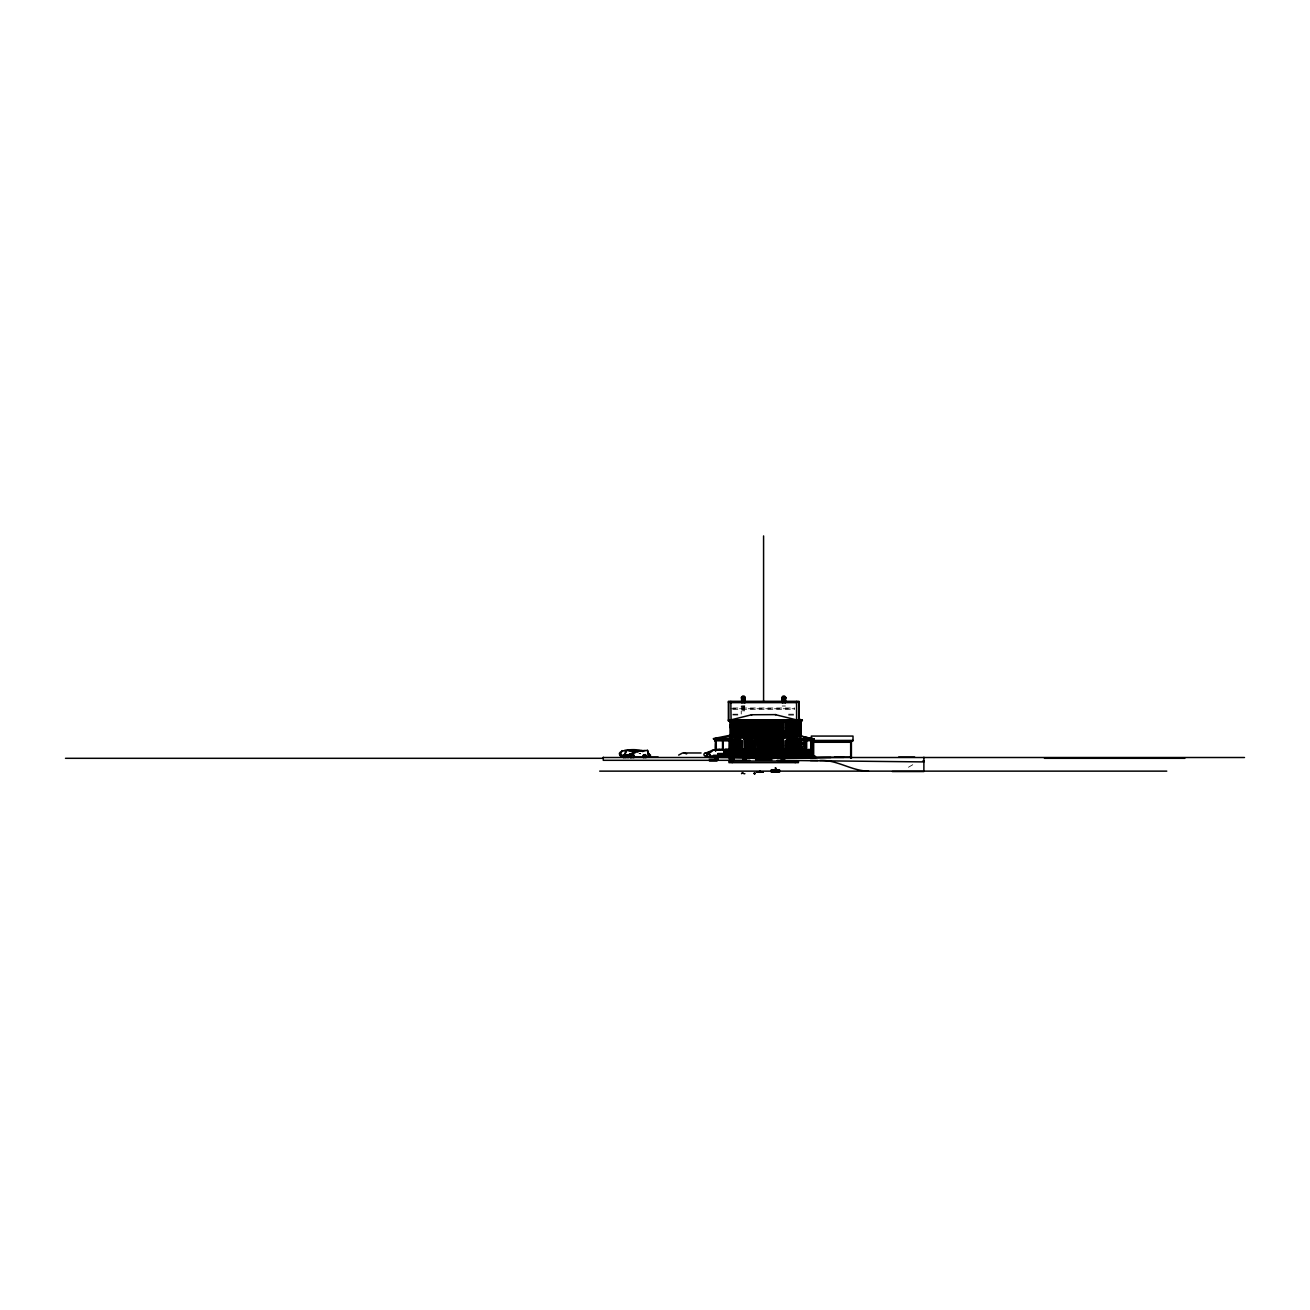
<?xml version="1.0" encoding="UTF-8"?>
<svg xmlns="http://www.w3.org/2000/svg" width="1310" height="1310" viewBox="0 0 1310 1310"><rect width="100%" height="100%" fill="white"/><g stroke="black" fill="none" stroke-linecap="round" stroke-linejoin="round"><path stroke-width="0.75" stroke-dasharray="5 3.75" d="M912.759 764.729L907.273 767.922M744.964 706.008L741.247 706.008L741.247 713.999M782.201 706.008L785.41 706.008M732.83 708.006L794.564 708.006M730.767 708.743L794.63 708.743M732.83 709.283L794.564 709.283M732.83 714.212L740.789 714.212M788.587 714.212L794.564 714.212M732.83 714.949L740.789 715.08M788.587 715.08L794.564 715.08M744.457 706.008L744.457 713.999M743.523 706.008L743.523 713.999M742.197 706.008L742.197 713.999M640.574 753.725L639.133 753.496L640.574 753.725"/><path stroke-width="1.5" d="M730.03 740.445L730.03 739.102L715.063 738.398M795.972 738.381L795.236 739.413M797.462 738.398L797.626 755.51M797.659 738.398L797.675 739.659M800.672 738.398L800.672 739.413M801.409 754.2L801.327 743.441L806.207 743.441L806.141 754.265L801.376 748.861L806.141 743.507L806.256 754.265M803.865 739.151L803.865 738.398M807.075 738.398L807.075 739.413L807.271 738.398M810.284 738.398L810.284 739.413L810.481 738.398M811.398 740.445L811.398 739.102M642.866 757.049L643.488 754.953L645.355 754.576L646.223 757.213M757.835 759.129L758.883 758.31L758.883 759.98L755.673 759.98L755.673 758.375M769.772 759.309L768.266 758.31M812.249 754.265L812.167 753.397L812.249 754.265L812.167 753.397L769.641 753.414M647.5 750.368L649.58 756.459L646.419 756.558M713.213 750.27L710.773 752.169L704.846 752.873L703.863 754.233C704.829 759.882 709.545 749.353 710.609 756.181L718.912 756.181L719.517 754.101L721.384 753.708L722.514 755.968C727.869 756.574 724.512 752.431 723.66 749.517L713.066 749.926L705.812 753.316M754.887 773.735L754.92 773.113M811.316 754.265L811.332 736.073L853.006 736.073L853.006 740.936L811.332 740.936M796.562 735.139L814.05 739.151L797.299 735.139M800.492 750.663L800.836 747.453M757.933 758.981L759.178 758.474M725.232 750.695L725.396 749.484L728.049 749.451L728.114 753.987M625.394 754.625L623.495 754.855L622.921 756.82C609.772 750.892 636.906 747.109 642.833 751.645M629.881 754.625L627.981 754.855L627.408 756.82C622.037 757.95 625.165 751.711 627.032 750.401M648.057 753.381L650.497 755.084L650.218 756.689L647.664 756.852M648.843 756.459L649.498 755.035M724.889 755.608L725.511 754.298M710.38 755.706L710.184 756.345A1.687 1.687 0 0 1 707.302 756.738A1.687 1.687 0 0 1 708.415 754.036A1.687 1.687 0 0 1 710.184 756.345M722.449 755.706L722.252 756.345A1.687 1.687 0 0 1 719.37 756.738A1.687 1.687 0 0 1 720.484 754.036A1.687 1.687 0 0 1 722.252 756.345M813.772 739.429L812.2 738.398L795.972 739.102M716.013 741.476L715.194 741.476M732.159 739.364L731.078 739.577M744.981 739.413L743.949 739.413M757.802 723.284L756.771 723.284M770.624 723.284L769.592 723.284M770.624 739.413L769.592 739.413M783.445 723.284L773.244 723.104L773.244 730.751M783.445 739.413L782.414 739.413M796.267 723.284L785.263 723.104L785.263 730.751M796.267 741.509L795.236 741.509M812.2 741.476L811.381 741.476M622.07 750.581L620.465 754.691M626.557 750.581L624.952 754.691M797.479 720.991L797.364 735.27M775.373 768.069L776.175 768.446L775.242 768.004M658.177 757.082L634.564 757.049C633.287 750.172 629.258 760.783 627.817 755.084L637.02 750.794L641.769 750.45M779.565 769.903L779.515 772.229L771.295 772.229L771.295 769.723L779.106 769.772M743.982 736.04L743.638 732.896M731.062 753.528L757.851 753.528M782.463 736.04L782.119 732.896M795.186 736.171L796.333 736.171L731.062 736.171L732.208 736.171M629.783 754.183L634.728 753.021L637.168 751.138M731.979 721.171L795.416 721.171M766.104 754.069L761.29 748.78L766.072 743.376L761.29 748.665L766.104 754.069L766.17 743.31L761.225 743.31L761.094 754.265M761.29 748.78L766.104 743.376M804.094 751.563L805.683 749.991M716.111 740.543L714.998 740.445L730.407 740.445L730.227 754.069M744.948 722.432L743.982 722.432M730.931 738.332L732.257 738.431M783.413 722.432L782.447 722.432M796.234 738.562L796.382 734.615M795.137 740.543L796.382 740.543L795.055 740.543M761.225 740.379L761.225 742.639L763.697 739.577M678.613 755.1L682.625 752.972L701.063 752.972M754.658 774.046L754.625 773.195M624.313 755.575L623.658 756.558L624.723 757.639M633.483 751.645L647.615 750.368M716.128 739.56L729.899 739.56M754.249 773.129C754.806 775.422 753.316 772.065 755.182 773.195M731.537 736.908L731.864 732.699M731.537 754.085L731.864 749.877M811.561 750.057L795.972 750.286L812.02 750.09M752.186 714.621L729.866 720.14L730.03 721.139M922.96 760.881L923.878 760.668M648.925 754.691L647.32 750.581M724.97 753.823L723.349 749.729M741.738 702.569L744.981 702.569L745.226 697.329L741.493 697.329L741.755 702.684M785.41 702.684L785.673 697.329L782.872 697.116L781.939 697.329L782.201 702.684M730.03 736.024L713.786 739.413L713.279 738.627L729.965 735.287M798.969 720.877L798.969 701.292L728.425 701.292L728.425 720.877L802.309 720.877L802.309 720.009L728.425 720.14L730.03 719.812L730.03 761.044M632.599 757.639L633.663 756.558L633.008 755.575M644.667 757.639L645.732 756.558L645.077 755.575M708.628 756.771L709.692 755.706L709.038 754.724M731.406 753.512L731.799 749.909M720.713 756.771L721.777 755.706L721.122 754.724M621.906 754.855L619.925 755.149M626.393 754.855L624.411 755.149M757.164 758.31L752.3 758.31A28.836 1.801 0 0 0 728.311 757.508M802.097 750.663L801.769 747.453M717.471 749.598L720.107 749.566M723.709 750.008L725.134 749.991M723.529 750.712L727.017 750.663M725.429 751.891L727.705 751.858M627.621 750.45L633.909 751.645M632.108 750.45L638.396 751.645M624.264 750.597L625.951 750.597M628.751 750.597L630.438 750.597M633.188 750.597L634.875 750.597M742.508 696.052L744.211 696.052M782.938 696.052L784.657 696.052M741.493 697.853L745.226 697.853M781.939 697.853L785.673 697.853M741.558 698.23L745.161 698.23M782.005 698.23L785.607 698.23M741.624 698.607L745.095 698.607M782.07 698.607L785.542 698.607M741.689 698.967L745.03 698.967M782.135 698.967L785.476 698.967M741.755 700.49L745.03 700.49M782.201 700.49L785.476 700.49M741.689 700.883L745.03 700.883L744.964 702.684M782.135 700.883L785.476 700.883M728.425 701.816L741.755 701.816M744.964 701.816L782.201 701.816M785.41 701.816L798.969 701.816M741.738 702.045L744.981 702.045M782.185 702.045L785.427 702.045M728.425 702.356L730.03 702.356M782.185 702.569L785.427 702.569M797.364 702.356L798.969 702.356M730.833 702.651L796.562 702.651M751.383 714.752L775.995 714.621M728.425 720.009L802.309 720.009L799.067 719.305L802.309 720.14M728.425 720.877L801.229 720.877L801.098 736.809L797.626 736.809M730.03 722.203L801.098 722.203M732.339 722.301L730.931 722.301L731.095 761.044M734.042 722.334L740.445 722.334M746.061 722.334L752.48 722.334M756.607 722.301L770.788 722.301M774.914 722.334L781.333 722.334M786.933 722.334L793.352 722.334M795.055 722.301L796.464 722.301L796.218 758.375M743.949 722.58L745.161 722.203M757.802 722.58L756.591 722.203M769.592 722.58L770.804 722.203M734.042 723.005L740.445 723.005M746.061 723.005L752.48 723.005M774.914 723.005L781.333 723.005M786.933 723.005L793.352 723.005M797.364 723.005L801.098 723.005M758.752 723.071L768.642 723.071M797.741 723.071L800.541 723.071M734.844 723.349L739.659 723.349M746.864 723.349L751.678 723.349M775.716 723.349L780.531 723.349M798.232 723.398L800.181 723.398M760.619 725.216L758.752 725.216L760.684 725.282L760.684 723.005L758.687 723.005L758.752 736.809M768.642 736.809L768.708 723.005L766.71 723.005L766.71 725.282L768.642 725.216M766.71 725.282L768.708 725.282M735.074 725.658L739.413 725.658M747.093 725.527L751.432 725.658M775.946 725.527L780.301 725.658M787.981 725.658L792.321 725.527M798.232 725.527L800.181 725.658M758.687 725.953L760.684 725.953L760.766 736.302M768.708 725.953L766.71 725.953L766.71 736.695M768.446 726.215L766.972 726.215L766.972 731.684L768.446 731.684M734.844 727.787L739.659 727.787M746.864 727.787L751.678 727.787M775.716 727.787L780.531 727.787M787.736 727.787L792.55 727.787M797.856 727.787L800.279 727.787M734.844 727.983L739.659 727.983M746.864 727.983L751.678 727.983M758.948 728.114L760.422 727.983M761.831 728.163L765.564 728.163M766.972 728.114L768.446 727.983M775.716 727.983L780.531 727.983M787.736 727.983L792.55 727.983M798.003 727.983L800.41 727.983M761.831 728.294L765.564 728.294M758.948 729.785L760.422 729.785M766.972 729.785L768.446 729.785M735.074 730.112L739.413 730.112M747.093 730.112L751.432 730.112M758.948 729.916L760.422 729.916M761.831 729.932L765.564 729.932M766.972 729.916L768.446 729.916M775.946 730.112L780.301 730.112M787.981 730.112L792.321 730.112M798.101 730.112L800.033 730.112M735.074 730.243L739.413 730.243M747.093 730.243L751.432 730.243M775.946 730.243L780.301 730.243M787.981 730.243L792.321 730.243M798.101 730.243L800.033 730.243M746.061 731.537L741.247 731.537L741.247 736.859M752.48 731.537L757.278 731.537L757.278 736.859M774.914 731.537L770.116 731.537L770.116 736.859M781.333 731.537L786.147 731.537L786.147 736.859M758.687 731.962L760.684 731.962M766.71 731.962L768.708 731.962M758.687 732.225L760.684 732.225M766.71 732.225L768.708 732.225M763.435 735.63L761.831 735.63L761.831 732.486L763.435 732.486L763.468 736.908M798.101 732.372L800.033 732.372M731.406 732.732L743.998 732.634M744.932 732.732L756.82 732.732M757.753 732.634L769.903 732.699M770.575 732.732L782.463 732.699M783.396 732.732L795.989 732.732L795.972 740.445M796.529 732.699L801.098 732.765M732.11 732.929L743.998 732.929M744.932 732.929L757.278 733.142M757.753 732.929L769.641 732.896M770.116 733.142L782.463 732.896M783.396 732.896L795.285 732.929M797.364 732.961L801.098 732.961M734.042 733.698L740.445 733.698M746.061 733.698L752.267 733.502M786.933 733.698L793.352 733.698M797.364 733.698L801.098 733.698M734.026 733.715L740.461 733.715M746.045 733.715L750.876 733.715M786.917 733.715L793.369 733.715L793.369 722.187M797.364 734.501L801.229 735.401M741.247 734.746L745.39 734.746M785.476 734.746L782.005 734.746L782.005 733.142M797.659 735.336L796.218 735.5M761.896 735.565L763.37 735.565M764.025 735.565L765.499 735.565L763.959 735.63M767.103 735.5L768.299 735.5L768.299 732.634M741.247 736.073L746.061 736.073M752.48 736.073L761.225 735.892M766.17 735.892L774.914 736.073M781.333 736.073L786.147 736.073M732.208 736.498L743.9 736.498M745.03 736.498L756.721 736.498M757.851 736.498L769.543 736.498M770.673 736.498L782.365 736.498M783.495 736.498L795.186 736.498M730.767 736.695L796.824 736.809M796.464 737.006L730.931 736.908M730.767 738.136L796.627 738.136M718.748 738.365L730.03 738.365M732.339 738.611L731.16 738.824M743.752 738.332L745.144 738.431M756.607 738.431L757.966 738.431M769.412 738.332L770.788 738.431M782.234 738.332L783.626 738.431M795.072 738.431L812.053 739.102M730.931 738.709L732.339 738.709M743.949 738.709L744.981 738.709M756.771 738.709L757.802 738.709M769.592 738.709L770.624 738.709M782.414 738.709L783.445 738.709M795.236 738.709L814.083 738.774M756.771 739.413L757.835 739.315L757.851 754.265M743.998 739.446L744.932 739.446M745.783 750.253L745.783 753.676L746.045 739.56L752.497 739.56L752.48 754.216M770.575 739.446L755.673 739.577L755.673 738.136M782.463 739.446L783.396 739.446M795.285 739.446L811.267 739.56M734.042 739.708L740.445 739.708M746.061 739.708L752.48 739.708M758.015 739.708L769.379 739.708M774.914 739.708L781.333 739.708M786.933 739.708L793.352 739.708M853.006 740.412L785.263 740.477L785.083 753.676M715.031 740.543L722.53 740.641L722.53 750.09M730.03 740.674L723.005 740.641L723.005 750.09M768.446 740.641L766.972 740.641L766.972 742.377L768.446 742.377M798.232 740.756L800.181 740.756M812.937 742.279L851.402 742.279M758.687 742.639L760.684 742.639L760.684 740.379M761.225 742.639L766.17 742.639L766.17 740.379M768.708 742.639L766.71 742.639L766.71 740.379M735.074 742.901L739.413 742.901M747.093 742.901L751.432 742.901M775.946 742.901L780.301 742.901M787.981 742.901L792.321 742.901M798.232 742.901L800.181 742.901M735.074 743.032L739.413 743.032M747.093 743.032L751.432 743.032M775.946 743.032L780.301 743.032M787.981 743.032L792.321 743.032M798.232 743.032L800.181 743.032M758.687 743.31L760.684 743.31L760.684 753.266M768.708 743.31L766.71 743.31L766.71 753.266M768.446 743.589L766.972 743.589L766.972 749.058M801.867 743.982L805.683 743.982L805.666 749.189L801.867 749.189M734.844 745.144L739.659 745.144M746.864 745.144L751.678 745.144M775.716 745.144L780.531 745.144M787.736 745.144L792.55 745.144M797.856 745.144L800.279 745.144M734.844 745.357L739.659 745.357M746.864 745.357L751.678 745.357M758.948 745.357L760.422 745.357M766.972 745.357L768.446 745.357M775.716 745.357L780.531 745.357M787.736 745.357L792.55 745.357M798.003 745.357L800.41 745.357M758.948 745.488L760.422 745.488M761.831 745.668L765.564 745.668M766.972 745.488L768.446 745.488M758.948 747.158L760.422 747.289M761.831 747.306L765.564 747.306M766.972 747.289L768.446 747.158M735.074 747.47L739.413 747.601M747.093 747.601L751.432 747.47M761.831 747.437L765.564 747.437M775.946 747.601L780.301 747.47M787.981 747.47L792.321 747.601M798.101 747.601L800.033 747.47M746.061 748.911L741.247 748.911L741.247 754.216M752.48 748.911L757.278 748.911M774.914 748.911L770.116 748.911L770.116 754.216M781.333 748.911L786.147 748.911L786.147 754.216M758.752 749.238L760.619 749.238M766.776 749.238L768.642 749.238M774.914 749.189L777.321 749.189M716.111 749.467L719.321 749.467M719.583 749.467L722.792 749.467M723.071 749.467L726.264 749.467M726.542 749.467L729.736 749.467L729.736 754.265M758.687 749.32L760.684 749.32M766.71 749.32L768.708 749.32M758.687 749.598L760.684 749.598M766.71 749.598L768.708 749.598M798.101 749.746L800.033 749.746M723.005 749.991L729.228 750.057M731.406 749.909L743.998 750.057M744.932 750.057L756.82 749.991M770.575 750.057L782.463 750.057M783.396 750.057L795.285 750.057M723.005 750.286L729.228 750.253M732.11 750.286L743.998 750.286M744.932 750.286L756.82 750.253M770.575 750.253L782.463 750.253M783.396 750.253L795.285 750.286M781.333 750.499L782.005 752.104L785.476 752.104M806.682 750.466L811.087 750.466M734.239 750.859L740.248 750.859M746.258 750.859L752.267 750.859L752.267 739.839M787.146 750.859L793.156 750.859M797.397 750.859L802.572 750.663L802.572 751.858M734.026 751.072L740.461 751.072M746.045 751.072L752.497 751.072M774.898 751.072L781.35 751.072M786.917 751.072L793.369 751.072L793.369 739.56L786.917 739.56L786.917 753.676L787.146 739.839M797.364 751.056L801.098 751.056M808.221 751.858L810.35 751.858M741.247 752.104L745.39 752.104M730.767 753.266L742.557 753.266M757.278 753.266L761.225 753.266M766.17 753.266L769.51 753.266M784.641 753.266L796.627 753.266M717.864 753.528L722.53 753.528M723.005 753.528L730.03 753.397M717.864 753.872L722.53 753.708M723.005 753.872L729.228 753.708M732.208 753.872L743.9 753.627M745.03 753.872L756.721 753.872M770.673 753.872L782.365 753.872M783.495 753.627L795.186 753.708M796.054 753.627L812.02 753.872M742.557 754.069L730.767 754.069L730.767 722.203M743.998 753.987L744.932 753.987M756.82 753.987L770.575 753.987M782.463 753.987L783.396 753.987M784.641 754.069L796.627 754.069L796.627 740.035M717.913 754.265L812.298 754.265M796.333 754.495L730.931 754.364M718.076 755.51L730.03 755.51M732.126 755.51L756.705 755.51M770.64 755.51L811.201 755.51M812.249 755.297L815.459 756.345L815.459 758.113M713.508 756.345L713.508 755.297L812.249 755.706M731.275 755.87L732.11 722.203M796.12 755.87L795.285 722.203M758.883 756.345L768.511 756.345M730.03 756.574L731.095 756.574M733.109 756.574L757.196 756.574M771.262 756.574L797.888 756.607M626.851 757.049L625.902 754.953M630.847 756.558L631.731 757.049M706.27 757.082L722.301 757.082M770.395 757.082L786.426 757.082M834.519 757.082L850.55 757.082M898.644 757.082L914.675 757.082M708.907 757.376L719.174 757.376M721.368 757.376L843.804 757.376M603.271 757.508L1244.5 757.508M65.5 758.31L603.271 758.31M752.939 758.31L774.243 758.31M1044.447 758.31L1184.829 758.31M758.883 759.718L768.511 759.718M749.959 760.308L603.271 760.308L603.271 757.213M810.382 760.52L817.866 760.52M599.702 771.131L1166.768 771.131M771.95 771.606L778.599 771.606M892.274 771.541L923.878 771.541L923.894 757.213M756.902 772.179L763.173 772.179M756.902 772.245L763.173 772.245M743.916 773.751L744.866 773.702M626.737 756.689L625.82 755.084M719.468 749.729L721.155 749.746M641.442 750.597L643.112 750.597M643.439 750.597L645.126 750.597M777.223 760.324L923.894 761.912M723.529 754.003L725.15 754.101M647.484 754.855L649.121 754.969M819.88 760.455C837.074 759.571 851.5 771.017 868.514 771.131M769.985 758.31L773.85 758.441A9.907 0.835 0.1 0 1 775.143 758.31L796.48 758.212A29.606 1.85 0 0 0 813.346 757.884A28.82 1.801 0 0 1 830.9 757.508M684.229 752.972L686.636 753.905M797.61 719.73L798.969 720.009L797.364 719.812M797.659 736.089L801.163 736.809M804.536 737.514L808.581 738.365M775.192 714.621L797.528 720.14L797.397 736.04M795.989 732.699L795.53 736.908M768.118 758.506L769.216 759.374M636.709 751.138L637.741 751.924M801.867 749.991L803.439 751.563M630.388 754.953L631.011 757.049M799.886 749.86L800.328 751.858M743.949 723.284L754.151 723.104L754.151 730.751M731.127 723.284L742.115 723.104L742.115 730.751M715.407 739.069L715.358 750.826M624.755 754.969L625.034 756.459M620.269 754.969L620.547 756.459M774.456 738.136L774.652 740.346M725.773 749.484L725.838 754.02M851.402 740.936L851.402 758.31M850.665 742.279L850.665 758.31M813.674 742.279L813.674 756.312M812.937 740.936L812.937 756.312M812.396 740.445L801.278 740.641L801.327 742.983L806.207 742.983L806.207 740.641M812.167 738.349L812.151 758.375M812.02 740.445L811.954 754.265L811.627 750.09M811.185 740.445L811.087 753.872M810.956 750.253L810.956 753.676M810.35 754.265L810.35 749.467L808.221 749.467L808.221 754.265M810.022 755.706L810.022 758.375M809.793 750.253L809.793 753.676M809.613 750.253L809.613 753.676M809.121 750.253L809.121 753.676M808.958 750.253L808.958 753.676M808.286 750.253L808.45 753.676M807.107 750.253L806.944 753.676M806.682 740.641L806.682 749.991M806.452 750.253L806.452 753.676M805.781 750.253L805.617 753.676M805.142 749.467L805.11 753.676L804.864 740.641M804.389 740.641L804.438 753.676M803.767 750.253L803.767 753.676M803.603 750.253L803.603 753.676M803.112 750.253L803.112 753.676M802.932 750.253L802.932 753.676M802.441 750.253L802.441 753.676M802.277 750.253L802.277 753.676M801.867 743.982L801.867 749.189M801.769 750.253L801.769 753.676M801.605 750.253L801.605 753.676M801.098 740.379L801.098 755.51M800.574 723.005L800.361 732.961M800.574 733.698L800.574 735.123M800.574 740.379L800.426 753.676M800.279 723.071L800.132 732.699L800.066 723.005M800.279 740.445L800.263 753.676M800.066 740.379L800.066 750.122M799.591 750.253L799.771 753.676M799.264 723.398L799.116 732.372M799.264 740.756L799.018 749.746M799.1 750.253L799.1 753.676M798.936 750.253L798.936 753.676M798.691 701.816L798.691 720.009M798.216 723.005L798.216 732.765M798.216 733.698L798.216 734.632M798.216 740.379L798.429 753.676M798.15 723.071L798.003 732.699M798.003 740.445L798.003 750.057M797.708 723.005L797.708 732.765M797.708 740.379L797.757 753.676M797.364 740.134L797.364 757.835M796.824 722.203L796.824 734.975M796.824 740.134L796.824 754.167M796.562 701.423L796.627 734.975M796.398 720.877L796.333 722.481L795.055 722.203M796.431 750.253L796.333 755.706M795.661 720.877L795.661 722.203M795.219 761.044L795.219 762.649M795.023 723.104L795.105 736.302M795.023 738.136L795.105 753.676M794.433 732.896L794.433 736.302M794.433 750.253L794.433 753.676M794.269 732.896L794.269 736.302M794.269 750.253L794.269 753.676M794.089 755.706L794.089 758.375M793.598 732.896L793.778 736.302M793.598 750.253L793.778 753.676M793.156 722.481L793.107 736.302M793.156 739.839L793.107 753.676M792.943 732.896L792.943 736.302M792.943 750.253L792.943 753.676M792.615 723.005L792.615 732.765M792.615 740.379L792.615 750.122M792.272 732.896L792.272 736.302M792.272 750.253L792.272 753.676M791.764 732.896L791.764 736.302M791.764 750.253L791.764 753.676M791.6 732.896L791.6 736.302M791.6 750.253L791.6 753.676M791.093 732.896L791.093 736.302M791.093 750.253L791.093 753.676M790.814 723.398L790.814 732.372M790.929 732.896L790.929 736.302M790.814 740.756L790.945 749.746M790.929 750.253L790.929 753.676M790.438 732.896L790.438 736.302M790.438 750.253L790.438 753.676M790.258 732.896L790.258 736.302M790.258 750.253L790.258 753.676M789.766 736.302L789.766 732.896L789.586 736.908M789.766 753.676L789.766 750.253L789.586 754.265M789.471 723.398L789.471 732.372M789.471 740.756L789.471 749.746M789.341 723.398L789.341 732.372M789.341 740.756L789.341 749.746M789.095 732.896L789.111 736.908M788.931 750.253L789.111 754.265M788.423 732.896L788.423 736.302M788.423 750.253L788.423 753.676M788.26 732.896L788.26 736.302M788.26 750.253L788.26 753.676M787.67 723.005L787.752 736.302M787.67 740.379L787.752 753.676M787.146 722.481L787.097 736.302L786.917 722.187M786.426 732.896L786.262 736.302M786.262 750.253L786.426 753.676M785.754 732.896L785.754 736.302M785.754 750.253L785.754 753.676M785.591 732.896L785.591 736.302M785.591 750.253L785.591 753.676M785.083 732.896L785.083 736.302M784.919 732.896L784.919 736.302M784.919 750.253L784.919 753.676M784.412 732.896L784.412 736.302M784.412 750.253L784.412 753.676M784.543 758.375L784.543 759.98L781.333 759.98L781.333 758.375M784.248 732.896L784.248 736.302M784.248 750.253L784.248 753.676M784.002 755.706L784.002 758.375M783.757 732.896L783.757 736.302M783.757 750.253L783.757 753.676M783.642 722.203L782.234 722.203M783.576 732.896L783.495 736.908M783.576 750.253L783.495 754.265M783.396 722.203L783.298 755.87L782.463 722.203M783.003 723.104L783.003 730.751M783.003 750.024L783.003 740.477L773.244 740.477L773.244 750.024M782.774 732.257L782.774 728.016L780.825 728.016L780.825 732.257M782.119 750.253L782.119 753.676M781.857 755.706L781.857 758.375M781.611 732.896L781.611 736.302M781.611 750.253L781.611 753.676M781.35 722.187L781.333 736.859M781.333 754.216L781.35 739.56L774.898 739.56L774.914 754.216M781.137 722.481L781.137 732.961M781.137 739.839L781.137 750.859L775.111 750.859L775.111 739.839M780.94 732.896L780.776 736.302M780.94 753.676L780.596 740.379M780.596 723.005L780.596 732.765M780.301 723.398L780.301 732.372L775.946 732.372L775.946 723.398M780.285 732.896L780.285 736.302M780.285 750.253L780.285 753.676M780.105 732.896L780.105 736.302M780.105 750.253L780.105 753.676M779.45 732.896L779.614 736.302M779.45 750.253L779.45 753.676M778.942 732.896L778.942 736.302M778.942 750.253L778.942 753.676M778.779 732.896L778.779 736.302M778.779 750.253L778.779 753.676M778.271 732.896L778.271 736.302M778.271 750.253L778.271 753.676M778.107 732.896L778.107 736.302M778.107 750.253L778.107 753.676M777.6 732.896L777.6 736.302M777.6 750.253L777.6 753.676M777.436 732.896L777.436 736.302M777.436 750.253L777.436 753.676M776.945 732.896L776.945 736.302M776.945 750.253L776.945 753.676M776.764 732.896L776.748 736.908M776.764 750.253L776.748 754.265M776.109 732.896L776.29 736.908M776.273 750.253L776.29 754.265M775.651 723.005L775.602 736.302M775.651 740.379L775.602 753.676M775.422 732.257L775.422 728.016L773.49 728.016L773.49 732.257M775.438 732.896L775.438 736.302M775.438 750.253L775.438 753.676M775.111 722.481L775.111 733.502M774.898 722.187L774.914 736.859M774.652 738.136L774.652 749.205M774.259 732.896L774.259 736.302M774.177 738.136L774.259 753.676M774.095 732.896L774.095 736.302M774.095 750.253L774.095 753.676M773.604 732.896L773.424 736.302M773.604 750.253L773.424 753.676M772.933 732.896L772.933 736.302M772.933 750.253L772.933 753.676M772.769 732.896L772.769 736.302M772.769 750.253L772.769 753.676M772.442 722.203L772.442 731.324M772.261 732.896L772.261 736.302M772.442 738.136L772.261 753.676M772.098 732.896L772.098 736.302M772.098 750.253L772.098 753.676M771.705 722.203L771.705 731.324M771.705 738.136L771.705 749.205M771.705 758.375L771.705 759.98L768.511 759.98L768.511 758.375M771.59 732.896L771.59 736.302M771.59 750.253L771.59 753.676M771.426 732.896L771.426 736.302M771.426 750.253L771.426 753.676M771.181 755.706L771.181 758.375M770.935 736.302L770.935 732.896L770.673 736.908M770.935 753.676L770.935 750.253L770.673 754.265M770.575 722.203L770.476 755.87L769.641 722.203M769.412 722.203L769.51 736.695M769.51 739.577L769.445 754.069M769.035 755.706L769.035 758.375M768.79 732.896L768.79 736.302M768.642 754.167L768.708 740.379L758.687 740.379L758.752 754.167M768.511 758.113L768.511 755.297L758.883 755.297L758.883 758.113M767.955 732.896L768.118 736.302M767.447 732.896L767.447 736.302L767.103 732.634M766.972 723.284L766.972 725.019M766.104 736.809L766.17 725.953L761.225 725.953L761.094 736.908M765.908 723.284L765.908 725.019M765.957 732.896L765.957 736.302M765.449 736.302L765.564 732.486L763.959 732.486L763.926 736.908M765.286 732.896L765.286 736.302M764.778 732.896L764.614 736.302M764.516 723.284L764.385 725.019M764.516 740.641L764.385 742.377M764.107 732.896L764.107 736.302M763.583 535.921L763.583 701.325M763.697 722.203L763.697 723.071M763.697 755.297L763.697 758.113M763.583 758.605L763.583 759.505M763.009 723.284L763.009 725.019M763.124 726.542L762.993 731.684M763.009 740.641L763.009 742.377M762.993 743.916L762.993 749.058M762.878 723.284L762.878 725.019M762.78 732.896L762.78 736.302M762.878 740.641L762.878 742.377M762.616 732.896L762.616 736.302M761.896 732.568L762.109 736.302M761.896 749.926L761.896 752.939M761.487 723.284L761.487 725.019M761.438 732.896L761.438 736.302M760.422 723.284L760.422 725.019M760.291 732.634L760.291 735.5L759.096 735.5L759.096 732.634M760.422 749.058L760.422 743.589L758.948 743.589L758.948 749.058M760.029 770.739L760.029 772.392M759.44 732.896L759.44 736.302M759.276 732.896L759.276 736.302M758.948 723.284L758.948 725.019M758.605 732.896L758.605 736.302M758.359 755.706L758.359 758.375M758.097 732.896L758.097 736.302M757.982 722.203L757.851 736.908M757.753 722.203L757.655 755.87L756.82 722.203M757.278 738.136L757.278 754.216M756.459 732.896L756.459 736.302M756.459 750.253L756.64 753.676M756.214 755.706L756.214 758.375M755.968 732.896L755.968 736.302M755.968 750.253L755.968 753.676M755.673 722.203L755.673 731.324M755.804 732.896L755.804 736.302M755.804 750.253L755.804 753.676M755.346 740.314L755.346 750.204M755.133 732.896L755.297 736.302M755.133 750.253L755.133 753.676M754.953 722.203L754.953 731.324M754.953 738.136L754.806 750.155M754.625 732.896L754.625 736.302M754.625 750.253L754.625 753.676M754.462 732.896L754.462 736.302M754.347 738.136L754.347 749.484M754.462 750.253L754.462 753.676M754.151 750.024L754.151 740.477L744.391 740.477L744.391 750.024M753.905 732.257L753.905 728.016L751.973 728.016L751.973 732.257M753.954 732.896L753.954 736.302M753.79 750.253L753.954 753.676M753.299 732.896L753.299 736.302M753.299 750.253L753.299 753.676M753.119 732.896L753.119 736.302M753.119 750.253L753.119 753.676M752.628 732.896L752.628 736.302M752.628 750.253L752.628 753.676M752.497 722.187L752.48 736.859M752.267 722.481L752.267 732.961M751.793 732.896L751.793 736.302M751.956 753.676L751.743 740.379M751.743 723.005L751.743 732.765M751.432 723.398L751.432 732.372L747.093 732.372L747.093 723.398M751.285 736.302L751.285 732.896L751.105 736.908M751.285 753.676L751.285 750.253L751.105 754.265M750.614 732.896L750.646 736.908M750.614 750.253L750.646 754.265M749.942 723.398L749.942 732.372M749.959 732.896L749.959 736.302M749.942 740.756L749.942 749.746M749.959 750.253L749.959 753.676M749.779 732.896L749.779 736.302M749.779 750.253L749.779 753.676M749.287 732.896L749.124 736.302M749.287 750.253L749.124 753.676M747.781 732.896L747.944 736.302M747.781 750.253L747.944 753.676M747.289 732.896L747.289 736.302M747.289 750.253L747.289 753.676M747.109 732.896L747.109 736.302M747.109 750.253L747.109 753.676M746.798 723.005L746.864 736.908M746.798 740.379L746.864 754.265M746.569 732.257L746.569 728.016L744.62 728.016L744.62 732.257M746.454 732.896L746.454 736.302M746.454 750.253L746.454 753.676M746.061 736.859L746.061 722.203L745.947 736.302L745.783 732.896M746.061 739.577L746.061 754.216M746.061 758.375L746.061 759.98L742.852 759.98L742.852 758.375M745.521 755.706L745.521 758.375M745.275 732.896L745.275 736.302M745.275 750.253L745.275 753.676M745.112 732.896L745.03 736.908M745.112 750.253L745.03 754.265M744.932 722.203L744.833 755.87L743.998 722.203M744.391 723.104L744.391 730.751M743.802 750.253L743.638 753.676M743.392 755.706L743.392 758.375M743.147 732.896L743.147 736.302M743.147 750.253L743.147 753.676M742.966 732.896L742.966 736.302M742.966 750.253L742.966 753.676M742.312 732.896L742.475 736.302M742.312 750.253L742.312 753.676M742.115 750.024L742.115 740.477L732.372 740.477L732.208 754.265M741.804 732.896L741.804 736.302M741.804 750.253L741.804 753.676M741.64 732.896L741.64 736.302M741.64 750.253L741.64 753.676M740.969 732.896L741.133 736.302M740.969 750.253L741.133 753.676M740.461 722.187L740.461 736.302M740.461 753.676L740.461 739.56L734.026 739.56L733.797 753.676M740.248 722.481L740.297 736.302M740.248 739.839L740.297 753.676M739.806 732.896L739.806 736.302M739.806 750.253L739.806 753.676M739.724 723.005L739.626 736.302M739.724 740.379L739.626 753.676M739.413 723.398L739.413 732.372L735.074 732.372L735.074 723.398M738.971 732.896L738.971 736.302M739.135 750.253L738.971 753.676M738.463 732.896L738.463 736.302M738.463 750.253L738.463 753.676M738.3 732.896L738.283 736.908M738.3 750.253L738.283 754.265M738.054 723.398L738.054 732.372M737.907 740.756L737.907 749.746M737.628 732.896L737.808 736.908M737.628 750.253L737.808 754.265M737.137 732.896L737.137 736.302M737.137 750.253L737.137 753.676M736.957 732.896L736.957 736.302M736.957 750.253L736.957 753.676M736.58 723.398L736.58 732.372M736.58 740.756L736.58 749.746M736.449 723.398L736.449 732.372M736.302 732.896L736.466 736.302M736.449 740.756L736.449 749.746M736.466 750.253L736.302 753.676M735.794 732.896L735.794 736.302M735.794 750.253L735.794 753.676M735.63 732.896L735.63 736.302M735.63 750.253L735.63 753.676M734.959 732.896L735.123 736.302M735.123 750.253L734.959 753.676M734.779 723.005L734.779 732.765M734.779 740.379L734.779 750.122M734.451 732.896L734.451 736.302M734.451 750.253L734.451 753.676M734.239 722.481L734.288 736.302M734.239 739.839L734.288 753.676M734.026 722.187L733.797 736.302M733.846 758.375L733.846 759.98L730.636 759.98L730.636 758.375M733.616 732.896L733.616 736.302M733.616 750.253L733.616 753.676M733.24 755.706L733.24 761.044M733.125 732.896L733.125 736.302M733.125 750.253L733.125 753.676M732.961 732.896L732.961 736.302M732.961 750.253L732.961 753.676M732.454 732.896L732.454 736.302M732.454 750.253L732.454 753.676M732.339 722.203L731.111 722.58L730.833 701.423M732.372 723.104L732.208 736.908M732.175 761.044L732.175 762.649M731.733 720.877L731.733 722.203M730.292 724.201L730.292 727.787M729.572 736.122L729.572 739.102M729.572 740.445L729.457 754.265M729.49 755.706L729.49 761.044M729.326 740.445L729.228 753.872M728.868 750.253L728.868 753.676M728.704 701.816L728.704 720.009M728.704 750.253L728.704 753.676M728.196 750.253L728.196 753.676M728.033 750.253L728.033 753.676M726.87 750.253L726.706 753.676M726.198 750.253L726.198 753.676M726.035 750.253L726.035 753.676M725.527 750.253L725.363 753.676M725.183 750.253L725.183 754.265M724.201 750.253L724.037 753.676M717.913 758.375L717.913 759.98L714.703 759.98L714.703 758.375M717.372 755.706L717.372 758.375M716.21 740.445L716.308 750.09M715.997 739.102L715.964 750.826M715.669 743.507L715.538 750.646M715.244 755.706L715.244 758.375M711.903 756.345L711.903 757.376M625.902 755.379A1.687 1.687 0 0 1 625.902 757.753M623.527 757.753A1.687 1.687 0 0 1 625.361 755.018M630.388 755.379A1.687 1.687 0 0 1 630.388 757.753M628.014 757.753A1.687 1.687 0 0 1 629.209 754.887M631.404 757.753A1.687 1.687 0 0 1 631.404 755.379A1.687 1.687 0 0 1 633.778 755.379A1.687 1.687 0 0 1 633.778 757.753M643.488 757.753A1.687 1.687 0 0 1 643.488 755.379A1.687 1.687 0 0 1 645.863 755.379A1.687 1.687 0 0 1 645.863 757.753M766.104 726.018L761.29 731.406L766.104 736.695L761.29 731.406L766.104 726.018M805.339 749.664L803.767 751.236L802.195 749.664L805.339 749.664M763.697 723.054L761.29 725.216L761.225 723.005L766.17 723.005L766.17 725.282L761.225 725.282L766.104 725.216L763.697 723.054M745.226 697.329L741.493 697.329L745.226 697.46M785.673 697.329L781.939 697.329L785.673 697.46M734.533 723.513L732.601 723.513L732.601 727.754L734.533 727.754L734.533 723.513M741.886 723.513L739.953 723.513L739.953 727.754L741.886 727.754L741.886 723.513M746.569 723.513L744.62 723.513L744.62 727.754L746.569 727.754L746.569 723.513M753.905 723.513L751.973 723.513L751.973 727.754L753.905 727.754L753.905 723.513M775.422 723.513L773.49 723.513L773.49 727.754L775.422 727.754L775.422 723.513M782.774 723.513L780.825 723.513L780.825 727.754L782.774 727.754L782.774 723.513M787.441 723.513L785.509 723.513L785.509 727.754L787.441 727.754L787.441 723.513M792.321 723.398L787.981 723.398L787.981 732.372L792.321 732.372L792.321 723.398M794.793 723.513L792.845 723.513L792.845 727.754L794.793 727.754L794.793 723.513M760.422 726.215L758.948 726.215L758.948 731.684L760.422 731.684L760.422 726.215M765.564 726.542L761.831 726.542L761.831 731.684L765.564 731.684L765.564 726.542M734.533 728.016L732.601 728.016L732.601 732.257L734.533 732.257L734.533 728.016M741.886 728.016L739.953 728.016L739.953 732.257L741.886 732.257L741.886 728.016M787.441 728.016L785.509 728.016L785.509 732.257L787.441 732.257L787.441 728.016M794.793 728.016L792.845 728.016L792.845 732.257L794.793 732.257L794.793 728.016M739.413 740.756L735.074 740.756L735.074 749.746L739.413 749.746L739.413 740.756M751.432 740.756L747.093 740.756L747.093 749.746L751.432 749.746L751.432 740.756M760.422 740.641L758.948 740.641L758.948 742.377L760.422 742.377L760.422 740.641M765.908 740.641L761.487 740.641L761.487 742.377L765.908 742.377L765.908 740.641M780.301 740.756L775.946 740.756L775.946 749.746L780.301 749.746L780.301 740.756M792.321 740.756L787.981 740.756L787.981 749.746L792.321 749.746L792.321 740.756M734.533 740.87L732.601 740.87L732.601 745.112L734.533 745.112L734.533 740.87M741.886 740.87L739.953 740.87L739.953 745.112L741.886 745.112L741.886 740.87M746.569 740.87L744.62 740.87L744.62 745.112L746.569 745.112L746.569 740.87M753.905 740.87L751.973 740.87L751.973 745.112L753.905 745.112L753.905 740.87M775.422 740.87L773.49 740.87L773.49 745.112L775.422 745.112L775.422 740.87M782.774 740.87L780.825 740.87L780.825 745.112L782.774 745.112L782.774 740.87M787.441 740.87L785.509 740.87L785.509 745.112L787.441 745.112L787.441 740.87M794.793 740.87L792.845 740.87L792.845 745.112L794.793 745.112L794.793 740.87M765.564 743.916L761.831 743.916L761.831 749.058L765.564 749.058L765.564 743.916M734.533 745.39L732.601 745.39L732.601 749.631L734.533 749.631L734.533 745.39M741.886 745.39L739.953 745.39L739.953 749.631L741.886 749.631L741.886 745.39M746.569 745.39L744.62 745.39L744.62 749.631L746.569 749.631L746.569 745.39M753.905 745.39L751.973 745.39L751.973 749.631L753.905 749.631L753.905 745.39M775.422 745.39L773.49 745.39L773.49 749.631L775.422 749.631L775.422 745.39M782.774 745.39L780.825 745.39L780.825 749.631L782.774 749.631L782.774 745.39M787.441 745.39L785.509 745.39L785.509 749.631L787.441 749.631L787.441 745.39M794.793 745.39L792.845 745.39L792.845 749.631L794.793 749.631L794.793 745.39M760.291 749.991L759.096 749.991L759.096 752.873L760.291 752.873L760.291 749.991M763.435 749.86L761.831 749.86L761.831 753.004L763.435 753.004L763.435 749.86M765.564 749.86L763.959 749.86L763.959 753.004L765.564 753.004L765.564 749.86M768.299 749.991L767.103 749.991L767.103 752.873L768.299 752.873L768.299 749.991M716.979 759.44L709.496 759.44L709.496 761.044L716.979 761.044L716.979 759.44M798.429 761.044L728.966 761.044L728.966 762.649L798.429 762.649L798.429 761.044M742.852 772.884L741.575 773.522L742.852 772.884M766.104 742.557L763.697 740.412L766.104 742.573M807.779 753.676L807.779 750.253L807.615 753.676M778.926 732.372L778.926 723.398L778.795 732.372M778.926 749.746L778.926 740.756L778.795 749.746M777.452 732.372L777.452 723.398L777.321 732.372M777.452 749.746L777.452 740.756L777.321 749.746M764.401 731.684L764.401 726.542L764.27 731.684M764.401 749.058L764.401 743.916L764.27 749.058M760.111 736.302L760.111 732.896L759.947 736.302M748.6 732.372L748.6 723.398L748.468 732.372M748.616 736.302L748.616 732.896L748.452 736.302M748.6 749.746L748.6 740.756L748.468 749.746M748.616 753.676L748.616 750.253L748.452 753.676M727.541 753.676L727.541 750.253L727.361 753.676M724.872 753.676L724.872 750.253L724.692 753.676"/></g></svg>
